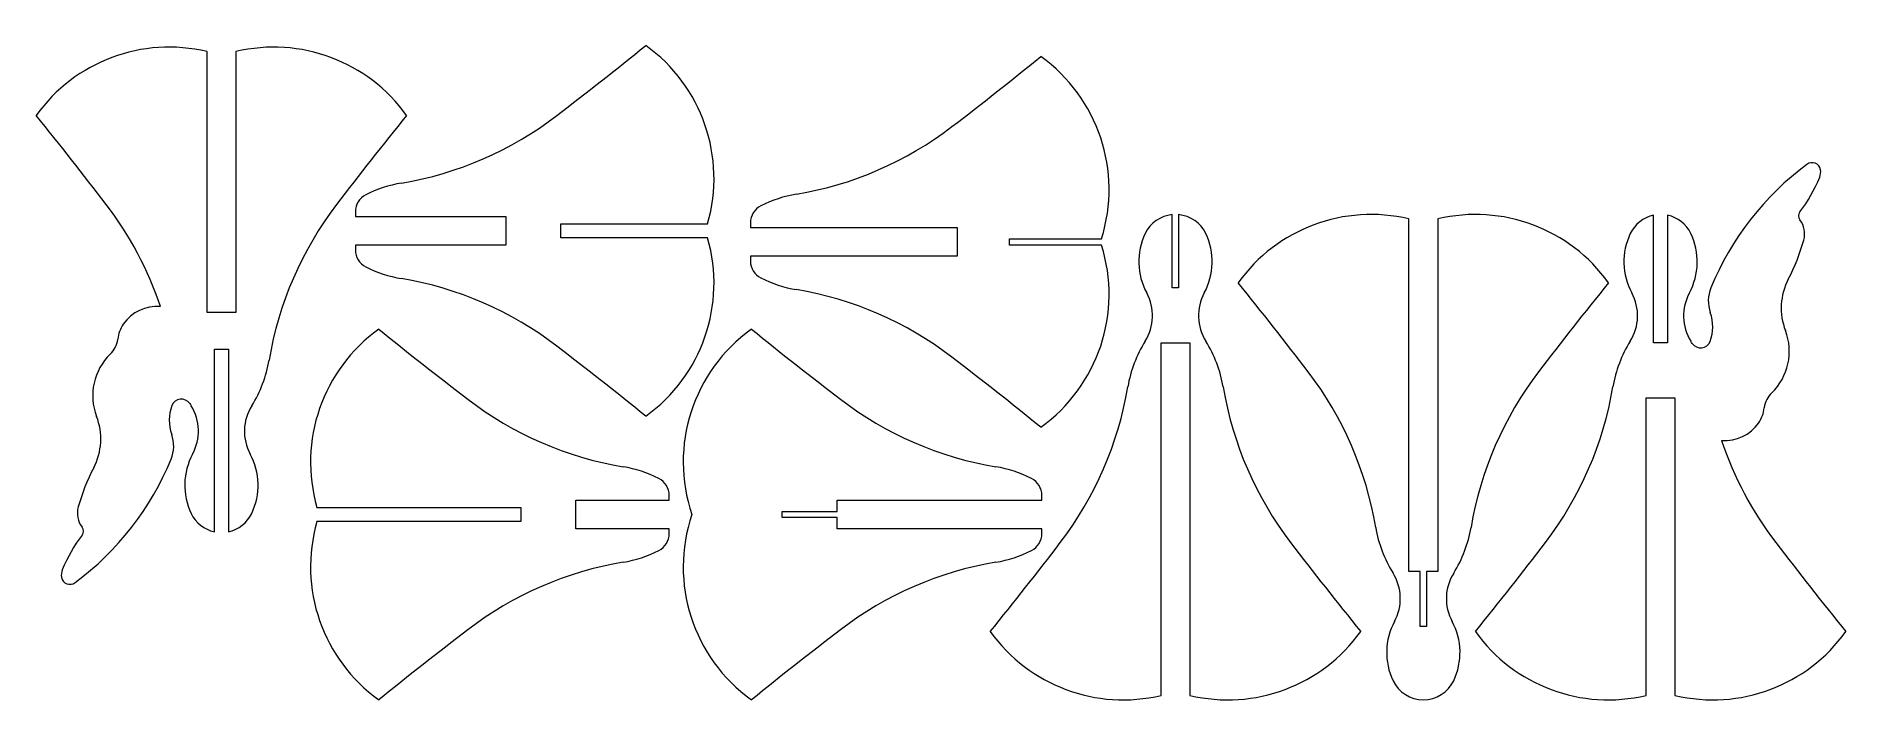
# Model space of a CAD drawing. Header units: centimetres. Extents: x -86 to 86, y -32 to 32.
import ezdxf

# ---------------------------------------------------------------- set-up
doc = ezdxf.new("R2010")
doc.units = ezdxf.units.CM
doc.header["$MEASUREMENT"] = 0
doc.layers.add('layer 1', color=7, linetype='Continuous')

msp = doc.modelspace()

# ---------------------------------------------------------------- linework, layer by layer
at = {"layer": 'layer 1', "lineweight": 9}
for points in [[(-69.78292, 30.50457), (-75.92634, 31.96667), (-82.34387, 29.56808), (-86.02232, 24.43504)], [(-50.80322, 24.43504), (-54.48168, 29.56808), (-60.89921, 31.96667), (-67.04262, 30.50457)], [(-36.52547, 24.42498), (-33.67488, 26.60367), (-30.85646, 28.82416), (-28.07113, 31.08571)], [(-22.18506, 14.14782), (-20.36631, 20.47042), (-22.72343, 27.25341), (-28.07106, 31.08567)], [(1.0334, 23.37295), (3.88401, 25.55165), (6.70243, 27.77213), (9.48775, 30.0337)], [(15.26187, 12.72415), (17.28072, 19.1355), (14.95143, 26.11826), (9.48781, 30.03365)], [(-79.36159, 15.98068), (-81.54028, 18.83129), (-83.76077, 21.64972), (-86.02232, 24.43504)], [(-50.80322, 24.43504), (-53.06479, 21.64972), (-55.28527, 18.83129), (-57.46397, 15.98068)], [(-51.30686, 18.00865), (-45.93082, 18.91205), (-40.85672, 21.11462), (-36.52547, 24.42498)], [(-13.74799, 16.95662), (-8.37193, 17.86003), (-3.29783, 20.0626), (1.0334, 23.37295)], [(82.32091, 19.79165), (78.2787, 16.77713), (75.12576, 12.72675), (73.19518, 8.06846)], [(83.53913, 18.56865), (83.63221, 18.79304), (83.65909, 19.03938), (83.61657, 19.27855)], [(-51.30686, 18.00865), (-52.48451, 17.81076), (-53.62562, 17.43662), (-54.69183, 16.89884)], [(81.66259, 15.27156), (82.42236, 16.28856), (83.0527, 17.39609), (83.53913, 18.56865)], [(-74.21308, 6.27621), (-75.38319, 9.77248), (-77.12276, 13.05143), (-79.36159, 15.98068)], [(-57.46397, 15.98068), (-60.77432, 11.64945), (-62.97689, 6.57535), (-63.8803, 1.1993)], [(-54.69183, 16.89884), (-55.2967, 16.59376), (-55.67819, 15.97406), (-55.67819, 15.29659)], [(-17.13294, 15.84682), (-17.73781, 15.54173), (-18.11932, 14.92203), (-18.11932, 14.24457)], [(-13.74799, 16.95662), (-14.92562, 16.75873), (-16.06675, 16.3846), (-17.13294, 15.84682)], [(44.4878, 14.60531), (38.34439, 16.06739), (31.92684, 13.66882), (28.24839, 8.53576)], [(63.4675, 8.53576), (59.78905, 13.66882), (53.37152, 16.06739), (47.22809, 14.60531)], [(-55.67819, 15.29659), (-55.67819, 15.29659), (-55.67819, 14.84633), (-55.67819, 14.84633)], [(-41.38479, 14.84633), (-41.38479, 14.84633), (-41.38479, 12.10603), (-41.38479, 12.10603)], [(-36.1582, 12.80454), (-36.1582, 12.80454), (-36.1582, 14.14782), (-36.1582, 14.14782)], [(-18.11932, 14.24457), (-18.11932, 14.24457), (-18.11932, 13.7943), (-18.11932, 13.7943)], [(1.52604, 13.7943), (1.52604, 13.7943), (1.52604, 11.054), (1.52604, 11.054)], [(21.99299, 15.0137), (20.87427, 14.90817), (19.89326, 14.22263), (19.40955, 13.20836)], [(25.17643, 13.20836), (24.69274, 14.22263), (23.71171, 14.90817), (22.59299, 15.0137)], [(67.74113, 14.9564), (66.77273, 14.74814), (65.95572, 14.10245), (65.52933, 13.20836)], [(71.29622, 13.20836), (70.86983, 14.10245), (70.05283, 14.74814), (69.08441, 14.9564)], [(81.66259, 15.27156), (81.49825, 15.05158), (81.49819, 14.74972), (81.66245, 14.52969)], [(82.02376, 12.58243), (82.21232, 13.2524), (82.07882, 13.97194), (81.66247, 14.52967)], [(-55.67819, 12.10603), (-55.67819, 12.10603), (-55.67819, 11.65574), (-55.67819, 11.65574)], [(-28.07113, -4.13337), (-22.72349, -0.30115), (-20.36633, 6.48183), (-22.18504, 12.80445)], [(6.5019, 12.12415), (6.5019, 12.12415), (6.5019, 12.72415), (6.5019, 12.72415)], [(9.48775, -5.1854), (14.95139, -1.27005), (17.28072, 5.7127), (15.26189, 12.12406)], [(19.40955, 13.20836), (18.55626, 11.41911), (18.61012, 9.32968), (19.55448, 7.58677)], [(25.0315, 7.58677), (25.97586, 9.32966), (26.02974, 11.41909), (25.17645, 13.20834)], [(65.52933, 13.20836), (64.67604, 11.41911), (64.72991, 9.32968), (65.67428, 7.58677)], [(71.15128, 7.58677), (72.09564, 9.32966), (72.14951, 11.41909), (71.29622, 13.20834)], [(80.55625, 8.88745), (81.17196, 10.06503), (81.66376, 11.30332), (82.02376, 12.58243)], [(-55.67819, 11.65574), (-55.67819, 10.97828), (-55.2967, 10.35858), (-54.69183, 10.05349)], [(-18.11932, 11.054), (-18.11932, 11.054), (-18.11932, 10.60372), (-18.11932, 10.60372)], [(-18.11932, 10.60372), (-18.11932, 9.92627), (-17.73781, 9.30655), (-17.13294, 9.00147)], [(-54.69183, 10.05349), (-53.62562, 9.51571), (-52.48451, 9.14158), (-51.30686, 8.94369)], [(-36.52547, 2.52736), (-40.85672, 5.83771), (-45.93082, 8.04029), (-51.30686, 8.94369)], [(-17.13294, 9.00147), (-16.06675, 8.46369), (-14.92562, 8.08956), (-13.74799, 7.89166)], [(80.55625, 8.88745), (79.76414, 7.37246), (79.66436, 5.58931), (80.28254, 3.99541)], [(1.0334, 1.47534), (-3.29783, 4.78569), (-8.37193, 6.98826), (-13.74799, 7.89166)], [(19.40955, 2.98433), (20.28376, 4.38023), (20.33914, 6.13859), (19.5545, 7.58674)], [(22.59299, 8.05902), (22.59299, 8.05902), (21.99299, 8.05902), (21.99299, 8.05902)], [(25.0315, 7.58677), (24.24684, 6.13861), (24.30222, 4.38023), (25.17643, 2.98433)], [(34.90915, 0.08142), (32.73045, 2.93201), (30.50996, 5.75043), (28.24839, 8.53576)], [(63.4675, 8.53576), (61.20594, 5.75043), (58.98546, 2.93201), (56.80676, 0.08142)], [(65.52933, 2.98433), (66.40356, 4.38023), (66.45894, 6.13859), (65.67428, 7.58674)], [(71.15128, 7.58677), (70.36662, 6.13861), (70.422, 4.38023), (71.29622, 2.98433)], [(73.19518, 8.06846), (72.88245, 7.31382), (72.86321, 6.46952), (73.14125, 5.70143)], [(-74.21308, 6.27621), (-75.60489, 6.4027), (-76.95532, 5.76222), (-77.73806, 4.60447)], [(-67.04262, 5.72069), (-67.04262, 5.72069), (-69.78292, 5.72069), (-69.78292, 5.72069)], [(73.11808, 2.97251), (73.45268, 3.84996), (73.4609, 4.81841), (73.14125, 5.70141)], [(-77.73806, 4.60447), (-78.02708, 4.17693), (-78.21003, 3.68665), (-78.2717, 3.17429)], [(-53.44662, 4.13412), (-58.7943, 0.30188), (-61.15144, -6.48113), (-59.33267, -12.80378)], [(-53.44662, 4.13412), (-50.66129, 1.87257), (-47.84287, -0.34791), (-44.99228, -2.52661)], [(-18.0156, 4.13412), (-23.57391, 0.15095), (-25.87766, -6.996), (-23.69189, -13.47542)], [(-18.0156, 4.13412), (-15.23027, 1.87257), (-12.41185, -0.34791), (-9.56126, -2.52661)], [(78.97861, -1.91285), (80.56434, -0.38626), (81.07845, 1.94318), (80.28254, 3.99539)], [(-78.97861, 1.75495), (-80.56436, 0.22838), (-81.07846, -2.10107), (-80.28254, -4.15331)], [(-78.97861, 1.75495), (-78.58646, 2.13247), (-78.33675, 2.63386), (-78.2717, 3.17429)], [(-69.08441, 2.23628), (-69.08441, 2.23628), (-67.74113, 2.23628), (-67.74113, 2.23628)], [(-28.07113, -4.13337), (-30.85646, -1.87182), (-33.67488, 0.34866), (-36.52547, 2.52736)], [(19.40955, 2.98433), (18.5799, 1.65958), (18.01956, 0.18428), (17.76052, -1.35718)], [(20.92284, 2.83243), (20.92284, 2.83243), (23.66314, 2.83243), (23.66314, 2.83243)], [(26.82548, -1.35718), (26.56644, 0.18428), (26.00608, 1.65958), (25.17643, 2.98433)], [(65.52933, 2.98433), (64.6997, 1.65958), (64.13934, 0.18428), (63.8803, -1.35718)], [(69.08441, 2.83243), (69.08441, 2.83243), (67.74113, 2.83243), (67.74113, 2.83243)], [(71.4267, 2.771), (71.38397, 2.84257), (71.34046, 2.91367), (71.29622, 2.98433)], [(-65.52933, -3.14221), (-64.6997, -1.81746), (-64.13934, -0.34218), (-63.8803, 1.1993)], [(9.48775, -5.1854), (6.70243, -2.92384), (3.88401, -0.70336), (1.0334, 1.47534)], [(41.32547, -14.69996), (40.42207, -9.32393), (38.2195, -4.24983), (34.90915, 0.08142)], [(56.80676, 0.08142), (53.49641, -4.24983), (51.29384, -9.32393), (50.39043, -14.69996)], [(11.34419, -16.13856), (14.65452, -11.80734), (16.8571, -6.73323), (17.76052, -1.35718)], [(26.82548, -1.35718), (27.72888, -6.73323), (29.93146, -11.80734), (33.24181, -16.13856)], [(57.46397, -16.13856), (60.77432, -11.80734), (62.97689, -6.73323), (63.8803, -1.35718)], [(-73.11808, -3.13039), (-73.45268, -4.00784), (-73.4609, -4.97631), (-73.14125, -5.85931)], [(-71.4267, -2.92888), (-71.38397, -3.00045), (-71.34046, -3.07155), (-71.29622, -3.14221)], [(-71.15128, -7.74466), (-70.36664, -6.29651), (-70.422, -4.53815), (-71.29621, -3.14223)], [(-65.52933, -3.14221), (-66.40356, -4.53813), (-66.45894, -6.29649), (-65.67428, -7.74466)], [(-44.99228, -2.52661), (-40.66103, -5.83696), (-35.58693, -8.03953), (-30.21089, -8.94294)], [(-9.56126, -2.52661), (-5.23001, -5.83696), (-0.15591, -8.03953), (5.22013, -8.94294)], [(67.04262, -2.39418), (67.04262, -2.39418), (69.78292, -2.39418), (69.78292, -2.39418)], [(77.73806, -4.76235), (78.02708, -4.33481), (78.21003, -3.84453), (78.2717, -3.33217)], [(78.97861, -1.91285), (78.58646, -2.29035), (78.33675, -2.79174), (78.2717, -3.33217)], [(-80.55625, -9.04533), (-79.76414, -7.53036), (-79.66436, -5.74723), (-80.28252, -4.15332)], [(74.21308, -6.43411), (75.60489, -6.56058), (76.95532, -5.92012), (77.73806, -4.76235)], [(-73.19518, -8.22634), (-72.88245, -7.47172), (-72.86321, -6.62742), (-73.14125, -5.85933)], [(74.21308, -6.43411), (75.38319, -9.93036), (77.12276, -13.20931), (79.36159, -16.13856)], [(-82.32091, -19.94953), (-78.2787, -16.93501), (-75.12576, -12.88463), (-73.19518, -8.22634)], [(-71.15128, -7.74466), (-72.09564, -9.48756), (-72.14951, -11.57699), (-71.29622, -13.36626)], [(-65.52933, -13.36626), (-64.67604, -11.57701), (-64.72991, -9.48757), (-65.67426, -7.74467)], [(-80.55625, -9.04533), (-81.17196, -10.22291), (-81.66376, -11.4612), (-82.02376, -12.74033)], [(-26.82593, -10.05274), (-27.89214, -9.51496), (-29.03325, -9.14083), (-30.21089, -8.94294)], [(-25.83955, -11.65499), (-25.83955, -10.97753), (-26.22106, -10.35783), (-26.82593, -10.05274)], [(8.60509, -10.05274), (7.53888, -9.51496), (6.39777, -9.14083), (5.22013, -8.94294)], [(9.59147, -11.65499), (9.59147, -10.97754), (9.20996, -10.35783), (8.60509, -10.05274)], [(-25.83955, -12.10528), (-25.83955, -12.10528), (-25.83955, -11.65499), (-25.83955, -11.65499)], [(9.59147, -12.10528), (9.59147, -12.10528), (9.59147, -11.65499), (9.59147, -11.65499)], [(-82.02376, -12.74033), (-82.21232, -13.41028), (-82.07882, -14.12984), (-81.66245, -14.68757)], [(-71.29622, -13.36626), (-70.86983, -14.26033), (-70.05283, -14.90604), (-69.08441, -15.11428)], [(-67.74113, -15.11428), (-66.77273, -14.90604), (-65.95572, -14.26033), (-65.52933, -13.36626)], [(-39.95135, -12.80378), (-39.95135, -12.80378), (-39.95135, -14.14707), (-39.95135, -14.14707)], [(-34.72476, -14.84557), (-34.72476, -14.84557), (-34.72476, -12.10528), (-34.72476, -12.10528)], [(-23.69189, -13.47542), (-25.87766, -19.95483), (-23.57391, -27.10178), (-18.0156, -31.08496)], [(-15.10628, -13.77542), (-15.10628, -13.77542), (-15.10628, -13.17542), (-15.10628, -13.17542)], [(-9.87969, -13.17542), (-9.87969, -13.17542), (-9.87969, -12.10528), (-9.87969, -12.10528)], [(-81.66259, -15.42945), (-82.42236, -16.44645), (-83.0527, -17.55397), (-83.53913, -18.72653)], [(-81.66259, -15.42945), (-81.49825, -15.20948), (-81.49819, -14.9076), (-81.66245, -14.68757)], [(-59.33267, -14.14707), (-61.15144, -20.4697), (-58.7943, -27.25271), (-53.44662, -31.08496)], [(-26.82593, -16.89809), (-26.22106, -16.59301), (-25.83955, -15.9733), (-25.83955, -15.29586)], [(-25.83955, -15.29584), (-25.83955, -15.29584), (-25.83955, -14.84557), (-25.83955, -14.84557)], [(-9.87969, -14.84557), (-9.87969, -14.84557), (-9.87969, -13.77542), (-9.87969, -13.77542)], [(8.60509, -16.89809), (9.20996, -16.59301), (9.59146, -15.9733), (9.59147, -15.29586)], [(9.59147, -15.29584), (9.59147, -15.29584), (9.59147, -14.84557), (9.59147, -14.84557)], [(41.32547, -14.69996), (41.58451, -16.24144), (42.14488, -17.71674), (42.97451, -19.04147)], [(48.74138, -19.04147), (49.57103, -17.71674), (50.1314, -16.24144), (50.39043, -14.69996)], [(-30.21089, -18.0079), (-29.03325, -17.81), (-27.89214, -17.43587), (-26.82593, -16.89809)], [(4.68344, -24.59292), (6.94499, -21.8076), (9.16549, -18.98917), (11.34419, -16.13856)], [(5.22013, -18.0079), (6.39777, -17.81), (7.53888, -17.43587), (8.60509, -16.89809)], [(33.24181, -16.13856), (35.42051, -18.98917), (37.64099, -21.8076), (39.90254, -24.59292)], [(50.80322, -24.59292), (53.06479, -21.8076), (55.28527, -18.98917), (57.46397, -16.13856)], [(79.36159, -16.13856), (81.54028, -18.98917), (83.76077, -21.8076), (86.02232, -24.59292)], [(-83.53913, -18.72653), (-83.63221, -18.95092), (-83.65909, -19.19727), (-83.61657, -19.43645)], [(-30.21089, -18.0079), (-35.58693, -18.9113), (-40.66103, -21.11387), (-44.99228, -24.42422)], [(5.22013, -18.0079), (-0.15591, -18.9113), (-5.23001, -21.11387), (-9.56126, -24.42422)], [(45.55794, -18.88957), (45.55794, -18.88957), (44.4878, -18.88957), (44.4878, -18.88957)], [(47.22809, -18.88957), (47.22809, -18.88957), (46.15794, -18.88957), (46.15794, -18.88957)], [(43.11944, -23.64392), (43.90409, -22.19577), (43.84873, -20.43741), (42.97452, -19.04149)], [(48.74138, -19.04147), (47.86717, -20.43739), (47.8118, -22.19577), (48.59645, -23.64392)], [(43.11944, -23.64392), (42.17509, -25.38684), (42.12122, -27.47627), (42.97451, -29.26552)], [(48.74138, -29.26552), (49.59469, -27.47629), (49.54082, -25.38686), (48.59647, -23.64395)], [(-44.99228, -24.42422), (-47.84287, -26.60292), (-50.66129, -28.8234), (-53.44662, -31.08496)], [(-9.56126, -24.42422), (-12.41185, -26.60292), (-15.23027, -28.8234), (-18.0156, -31.08496)], [(4.68344, -24.59292), (8.36189, -29.72597), (14.77943, -32.12455), (20.92284, -30.66245)], [(23.66314, -30.66245), (29.80655, -32.12455), (36.22409, -29.72597), (39.90254, -24.59292)], [(46.15794, -24.11618), (46.15794, -24.11618), (45.55794, -24.11618), (45.55794, -24.11618)], [(50.80322, -24.59292), (54.48168, -29.72597), (60.89921, -32.12455), (67.04262, -30.66245)], [(69.78292, -30.66245), (75.92634, -32.12455), (82.34387, -29.72597), (86.02232, -24.59292)]]:
    msp.add_open_spline(points, degree=3, dxfattribs=at)
at = {"layer": 'layer 1', "color": 2, "lineweight": 9}
for points in [[(-69.78292, 5.72069), (-69.78292, 5.72069), (-69.78292, 30.50457), (-69.78292, 30.50457)], [(-67.04262, 30.50457), (-67.04262, 30.50457), (-67.04262, 5.72069), (-67.04262, 5.72069)], [(-55.67819, 14.84633), (-55.67819, 14.84633), (-41.38479, 14.84633), (-41.38479, 14.84633)], [(-18.11932, 13.7943), (-18.11932, 13.7943), (1.52604, 13.7943), (1.52604, 13.7943)], [(44.4878, -18.88957), (44.4878, -18.88957), (44.4878, 14.60531), (44.4878, 14.60531)], [(47.22809, 14.60531), (47.22809, 14.60531), (47.22809, -18.88957), (47.22809, -18.88957)], [(-41.38479, 12.10603), (-41.38479, 12.10603), (-55.67819, 12.10603), (-55.67819, 12.10603)], [(1.52604, 11.054), (1.52604, 11.054), (-18.11932, 11.054), (-18.11932, 11.054)], [(20.92284, -30.66245), (20.92284, -30.66245), (20.92284, 2.83243), (20.92284, 2.83243)], [(23.66314, 2.83243), (23.66314, 2.83243), (23.66314, -30.66245), (23.66314, -30.66245)], [(67.04262, -30.66245), (67.04262, -30.66245), (67.04262, -2.39418), (67.04262, -2.39418)], [(69.78292, -2.39418), (69.78292, -2.39418), (69.78292, -30.66245), (69.78292, -30.66245)], [(-34.72476, -12.10528), (-34.72476, -12.10528), (-25.83955, -12.10528), (-25.83955, -12.10528)], [(-9.87969, -12.10528), (-9.87969, -12.10528), (9.59147, -12.10528), (9.59147, -12.10528)], [(-25.83955, -14.84557), (-25.83955, -14.84557), (-34.72476, -14.84557), (-34.72476, -14.84557)], [(9.59147, -14.84557), (9.59147, -14.84557), (-9.87969, -14.84557), (-9.87969, -14.84557)]]:
    msp.add_open_spline(points, degree=3, dxfattribs=at)
at = {"layer": 'layer 1', "lineweight": 9}
for points in [[(83.61657, 19.27857), (83.56689, 19.55813), (83.37589, 19.79201), (83.11187, 19.89655), (83.11187, 19.89655), (82.84787, 20.0011), (82.54853, 19.96139), (82.32091, 19.79165)], [(71.4267, 2.771), (71.62905, 2.47617), (71.97825, 2.31797), (72.33333, 2.36027), (72.33333, 2.36027), (72.68839, 2.40258), (72.99066, 2.63841), (73.11808, 2.97251)], [(-71.4267, -2.92888), (-71.62905, -2.63405), (-71.97825, -2.47585), (-72.33333, -2.51815), (-72.33333, -2.51815), (-72.68839, -2.56046), (-72.99066, -2.79629), (-73.11808, -3.13039)], [(-83.61657, -19.43645), (-83.56689, -19.71601), (-83.37589, -19.94989), (-83.11187, -20.05443), (-83.11187, -20.05443), (-82.84787, -20.15898), (-82.54853, -20.11929), (-82.32091, -19.94953)], [(42.97451, -29.26552), (43.50462, -30.37708), (44.62646, -31.08496), (45.85794, -31.08496), (45.85794, -31.08496), (47.08945, -31.08496), (48.21129, -30.37708), (48.74138, -29.26552)]]:
    msp.add_open_spline(points, degree=3, knots=[0, 0, 0, 0, 0.333333333, 0.333333333, 0.333333333, 0.333333333, 1, 1, 1, 1], dxfattribs=at)
at = {"layer": 'layer 1', "color": 5, "lineweight": 9}
for points in [[(-36.1582, 14.14782), (-36.1582, 14.14782), (-22.18506, 14.14782), (-22.18506, 14.14782)], [(67.74113, 2.83243), (67.74113, 2.83243), (67.74113, 14.9564), (67.74113, 14.9564)], [(69.08441, 14.9564), (69.08441, 14.9564), (69.08441, 2.83243), (69.08441, 2.83243)], [(-22.18506, 12.80454), (-22.18506, 12.80454), (-36.1582, 12.80454), (-36.1582, 12.80454)], [(-69.08441, -15.11428), (-69.08441, -15.11428), (-69.08441, 2.23628), (-69.08441, 2.23628)], [(-67.74113, 2.23628), (-67.74113, 2.23628), (-67.74113, -15.11428), (-67.74113, -15.11428)], [(-59.33267, -12.80378), (-59.33267, -12.80378), (-39.95135, -12.80378), (-39.95135, -12.80378)], [(-39.95135, -14.14707), (-39.95135, -14.14707), (-59.33267, -14.14707), (-59.33267, -14.14707)]]:
    msp.add_open_spline(points, degree=3, dxfattribs=at)
at = {"layer": 'layer 1', "color": 1, "lineweight": 9}
for points in [[(21.99299, 8.05902), (21.99299, 8.05902), (21.99299, 15.0137), (21.99299, 15.0137)], [(22.59299, 15.0137), (22.59299, 15.0137), (22.59299, 8.05902), (22.59299, 8.05902)], [(6.5019, 12.72415), (6.5019, 12.72415), (15.26187, 12.72415), (15.26187, 12.72415)], [(15.26187, 12.12415), (15.26187, 12.12415), (6.5019, 12.12415), (6.5019, 12.12415)], [(-15.10628, -13.17542), (-15.10628, -13.17542), (-9.87969, -13.17542), (-9.87969, -13.17542)], [(-9.87969, -13.77542), (-9.87969, -13.77542), (-15.10628, -13.77542), (-15.10628, -13.77542)], [(45.55794, -24.11618), (45.55794, -24.11618), (45.55794, -18.88957), (45.55794, -18.88957)], [(46.15794, -18.88957), (46.15794, -18.88957), (46.15794, -24.11618), (46.15794, -24.11618)]]:
    msp.add_open_spline(points, degree=3, dxfattribs=at)

doc.saveas('drawing.dxf')
